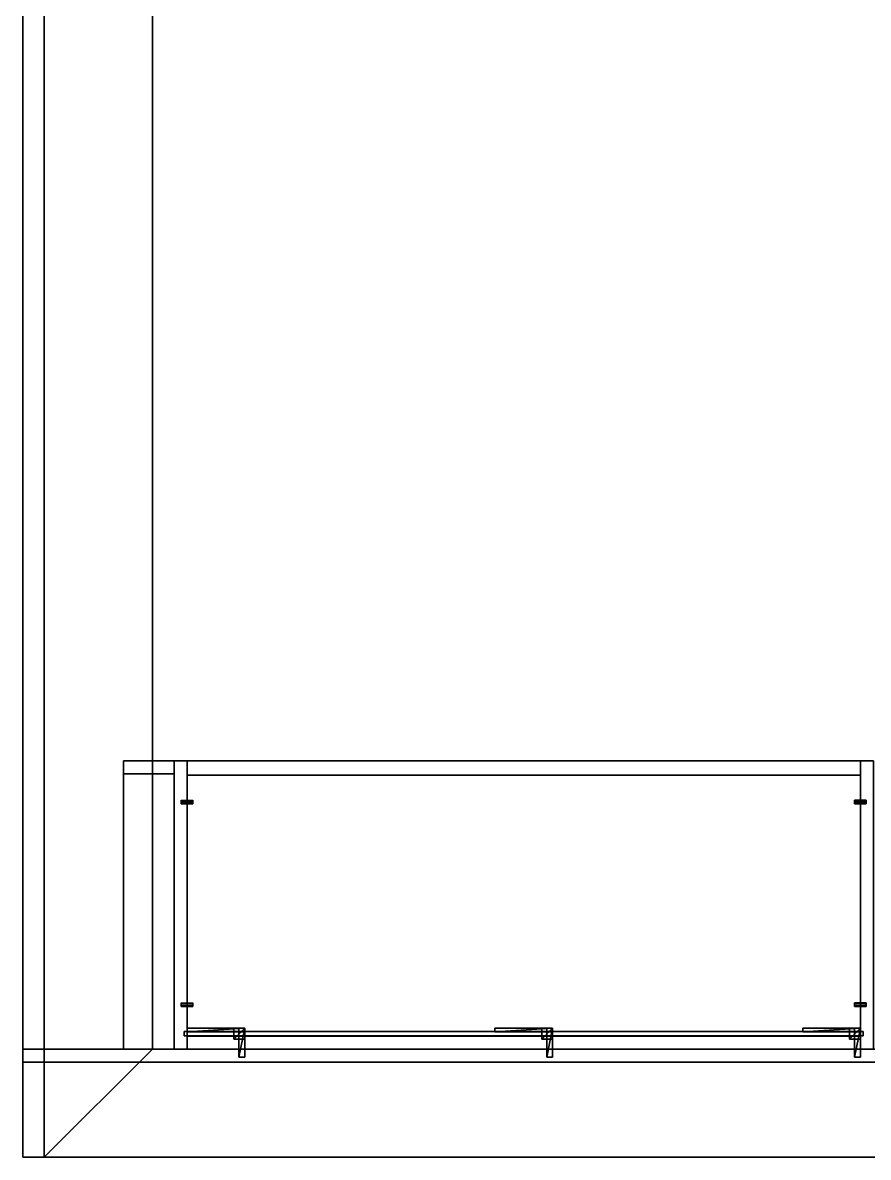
# Model space of a CAD drawing. Extents: x 0 to 4068, y -150 to 4325.
# Drawn here: x 0 to 1173, y -150 to 1424 of the extents above; entities that cross this region are included whole.
import ezdxf

# ---------------------------------------------------------------- set-up
doc = ezdxf.new("R2010")
doc.units = 0
for name, color, linetype in [('LAYER0', 7, 'CONTINUOUS'), ('LAYER10', 253, 'CONTINUOUS'), ('LAYER11', 253, 'CONTINUOUS'), ('LAYER12', 253, 'CONTINUOUS'), ('LAYER13', 253, 'CONTINUOUS'), ('LAYER14', 45, 'CONTINUOUS'), ('LAYER15', 45, 'CONTINUOUS'), ('LAYER16', 45, 'CONTINUOUS'), ('LAYER17', 45, 'CONTINUOUS'), ('LAYER18', 45, 'CONTINUOUS'), ('LAYER19', 2, 'CONTINUOUS'), ('LAYER2', 7, 'CONTINUOUS'), ('LAYER20', 37, 'CONTINUOUS'), ('LAYER21', 253, 'CONTINUOUS'), ('LAYER22', 253, 'CONTINUOUS'), ('LAYER23', 253, 'CONTINUOUS'), ('LAYER24', 253, 'CONTINUOUS'), ('LAYER25', 253, 'CONTINUOUS'), ('LAYER26', 253, 'CONTINUOUS'), ('LAYER27', 2, 'CONTINUOUS'), ('LAYER28', 37, 'CONTINUOUS'), ('LAYER29', 253, 'CONTINUOUS'), ('LAYER30', 253, 'CONTINUOUS'), ('LAYER31', 253, 'CONTINUOUS'), ('LAYER32', 253, 'CONTINUOUS'), ('LAYER33', 253, 'CONTINUOUS'), ('LAYER34', 253, 'CONTINUOUS'), ('LAYER35', 45, 'CONTINUOUS'), ('LAYER36', 254, 'CONTINUOUS'), ('LAYER37', 254, 'CONTINUOUS'), ('LAYER38', 254, 'CONTINUOUS'), ('LAYER39', 254, 'CONTINUOUS'), ('LAYER4', 7, 'CONTINUOUS'), ('LAYER5', 45, 'CONTINUOUS'), ('LAYER6', 2, 'CONTINUOUS'), ('LAYER7', 37, 'CONTINUOUS'), ('LAYER747', 7, 'CONTINUOUS'), ('LAYER8', 253, 'CONTINUOUS'), ('LAYER827', 45, 'CONTINUOUS'), ('LAYER828', 45, 'CONTINUOUS'), ('LAYER9', 253, 'CONTINUOUS')]:
    doc.layers.add(name, color=color, linetype=linetype)

msp = doc.modelspace()

# ---------------------------------------------------------------- linework, layer by layer
at = {"layer": 'LAYER0', "invisible_edges": 1}
for points in [[(4068, 4325, -5), (0, -150, -5), (0, 4325, -5), (4068, 4325, -5)], [(0, -150, -5), (4068, 4325, -5), (4068, -150, -5), (0, -150, -5)], [(0, 4325), (0, -150, -5), (0, -150), (0, 4325)], [(0, -150, -5), (0, 4325), (0, 4325, -5), (0, -150, -5)], [(4068, -150), (0, 4325), (0, -150), (4068, -150)], [(0, 4325), (4068, -150), (4068, 4325), (0, 4325)], [(4068, -150), (0, -150, -5), (4068, -150, -5), (4068, -150)], [(0, -150, -5), (4068, -150), (0, -150), (0, -150, -5)]]:
    msp.add_3dface(points, dxfattribs=at)
at = {"layer": 'LAYER10'}
for points in [[(293, 29, 2343), (293, 14, 2343), (293, 29, 2358), (293, 29, 2343)], [(293, 29, 2358), (293, 14, 2343), (293, 14, 2358), (293, 29, 2358)], [(293, 29, 2358), (293, 14, 2358), (308, 29, 2358), (293, 29, 2358)], [(308, 29, 2358), (293, 14, 2358), (308, 14, 2358), (308, 29, 2358)], [(293, 29, 2358), (308, 29, 2358), (293, 29, 2343), (293, 29, 2358)], [(293, 29, 2343), (308, 29, 2358), (308, 29, 2343), (293, 29, 2343)], [(293, 29, 2343), (308, 29, 2343), (293, 14, 2343), (293, 29, 2343)], [(293, 14, 2343), (308, 29, 2343), (308, 14, 2343), (293, 14, 2343)], [(308, 29, 2358), (308, 14, 2358), (308, 29, 2343), (308, 29, 2358)], [(308, 29, 2343), (308, 14, 2358), (308, 14, 2343), (308, 29, 2343)], [(293, 14, 2343), (308, 14, 2343), (293, 14, 2358), (293, 14, 2343)], [(293, 14, 2358), (308, 14, 2343), (308, 14, 2358), (293, 14, 2358)]]:
    msp.add_3dface(points, dxfattribs=at)
at = {"layer": 'LAYER11'}
for points in [[(293, 29, 2343), (293, 14, 2343), (293, 29, 2358), (293, 29, 2343)], [(293, 29, 2358), (293, 14, 2343), (293, 14, 2358), (293, 29, 2358)], [(293, 29, 2358), (293, 14, 2358), (308, 29, 2358), (293, 29, 2358)], [(308, 29, 2358), (293, 14, 2358), (308, 14, 2358), (308, 29, 2358)], [(293, 29, 2358), (308, 29, 2358), (293, 29, 2343), (293, 29, 2358)], [(293, 29, 2343), (308, 29, 2358), (308, 29, 2343), (293, 29, 2343)], [(293, 29, 2343), (308, 29, 2343), (293, 14, 2343), (293, 29, 2343)], [(293, 14, 2343), (308, 29, 2343), (308, 14, 2343), (293, 14, 2343)], [(308, 29, 2358), (308, 14, 2358), (308, 29, 2343), (308, 29, 2358)], [(308, 29, 2343), (308, 14, 2358), (308, 14, 2343), (308, 29, 2343)], [(293, 14, 2343), (308, 14, 2343), (293, 14, 2358), (293, 14, 2343)], [(293, 14, 2358), (308, 14, 2343), (308, 14, 2358), (293, 14, 2358)]]:
    msp.add_3dface(points, dxfattribs=at)
at = {"layer": 'LAYER12'}
for points in [[(300, 29, 2350), (300, -11, 2350), (300, 29, 2358), (300, 29, 2350)], [(300, 29, 2358), (300, -11, 2350), (300, -11, 2358), (300, 29, 2358)], [(300, 29, 2358), (300, -11, 2358), (308, 29, 2358), (300, 29, 2358)], [(308, 29, 2358), (300, -11, 2358), (308, -11, 2358), (308, 29, 2358)], [(300, 29, 2358), (308, 29, 2358), (300, 29, 2350), (300, 29, 2358)], [(300, 29, 2350), (308, 29, 2358), (308, 29, 2350), (300, 29, 2350)], [(300, 29, 2350), (308, 29, 2350), (300, -11, 2350), (300, 29, 2350)], [(300, -11, 2350), (308, 29, 2350), (308, -11, 2350), (300, -11, 2350)], [(308, 29, 2358), (308, -11, 2358), (308, 29, 2350), (308, 29, 2358)], [(308, 29, 2350), (308, -11, 2358), (308, -11, 2350), (308, 29, 2350)], [(300, -11, 2350), (308, -11, 2350), (300, -11, 2358), (300, -11, 2350)], [(300, -11, 2358), (308, -11, 2350), (308, -11, 2358), (300, -11, 2358)]]:
    msp.add_3dface(points, dxfattribs=at)
at = {"layer": 'LAYER13'}
for points in [[(228, 29, 2342), (228, 24, 2342), (228, 29, 2358), (228, 29, 2342)], [(228, 29, 2358), (228, 24, 2342), (228, 24, 2358), (228, 29, 2358)], [(228, 29, 2358), (228, 24, 2358), (308, 29, 2358), (228, 29, 2358)], [(308, 29, 2358), (228, 24, 2358), (308, 24, 2358), (308, 29, 2358)], [(228, 29, 2358), (308, 29, 2358), (228, 29, 2342), (228, 29, 2358)], [(228, 29, 2342), (308, 29, 2358), (308, 29, 2342), (228, 29, 2342)], [(228, 29, 2342), (308, 29, 2342), (228, 24, 2342), (228, 29, 2342)], [(228, 24, 2342), (308, 29, 2342), (308, 24, 2342), (228, 24, 2342)], [(228, 24, 2342), (308, 24, 2342), (228, 24, 2358), (228, 24, 2342)], [(228, 24, 2358), (308, 24, 2342), (308, 24, 2358), (228, 24, 2358)], [(308, 29, 2358), (308, 24, 2358), (308, 29, 2342), (308, 29, 2358)], [(308, 29, 2342), (308, 24, 2358), (308, 24, 2342), (308, 29, 2342)]]:
    msp.add_3dface(points, dxfattribs=at)
at = {"layer": 'LAYER14', "invisible_edges": 1}
for points in [[(1162, 0, 2399), (228, 400, 2399), (228, 0, 2399), (1162, 0, 2399)], [(228, 400, 2399), (1162, 0, 2399), (1162, 400, 2399), (228, 400, 2399)], [(1162, 400, 2381), (228, 400, 2399), (1162, 400, 2399), (1162, 400, 2381)], [(228, 400, 2399), (1162, 400, 2381), (228, 400, 2381), (228, 400, 2399)], [(228, 0, 2381), (228, 400, 2399), (228, 400, 2381), (228, 0, 2381)], [(228, 400, 2399), (228, 0, 2381), (228, 0, 2399), (228, 400, 2399)], [(1162, 400, 2381), (228, 0, 2381), (228, 400, 2381), (1162, 400, 2381)], [(228, 0, 2381), (1162, 400, 2381), (1162, 0, 2381), (228, 0, 2381)], [(1162, 0, 2399), (1162, 400, 2381), (1162, 400, 2399), (1162, 0, 2399)], [(1162, 400, 2381), (1162, 0, 2399), (1162, 0, 2381), (1162, 400, 2381)], [(228, 0, 2381), (1162, 0, 2399), (228, 0, 2399), (228, 0, 2381)], [(1162, 0, 2399), (228, 0, 2381), (1162, 0, 2381), (1162, 0, 2399)]]:
    msp.add_3dface(points, dxfattribs=at)
at = {"layer": 'LAYER15', "invisible_edges": 1}
for points in [[(228, 0, 1901), (1162, 400, 1901), (1162, 0, 1901), (228, 0, 1901)], [(1162, 400, 1901), (228, 0, 1901), (228, 400, 1901), (1162, 400, 1901)], [(228, 400, 1919), (1162, 400, 1901), (228, 400, 1901), (228, 400, 1919)], [(1162, 400, 1901), (228, 400, 1919), (1162, 400, 1919), (1162, 400, 1901)], [(228, 0, 1901), (228, 400, 1919), (228, 400, 1901), (228, 0, 1901)], [(228, 400, 1919), (228, 0, 1901), (228, 0, 1919), (228, 400, 1919)], [(228, 400, 1919), (1162, 0, 1919), (1162, 400, 1919), (228, 400, 1919)], [(1162, 0, 1919), (228, 400, 1919), (228, 0, 1919), (1162, 0, 1919)], [(1162, 0, 1919), (1162, 400, 1901), (1162, 400, 1919), (1162, 0, 1919)], [(1162, 400, 1901), (1162, 0, 1919), (1162, 0, 1901), (1162, 400, 1901)], [(1162, 0, 1919), (228, 0, 1901), (1162, 0, 1901), (1162, 0, 1919)], [(228, 0, 1901), (1162, 0, 1919), (228, 0, 1919), (228, 0, 1901)]]:
    msp.add_3dface(points, dxfattribs=at)
at = {"layer": 'LAYER16', "invisible_edges": 1}
for points in [[(224, 24.3, 1915), (224, 18.3, 2385), (224, 24.3, 2385), (224, 24.3, 1915)], [(224, 18.3, 2385), (224, 24.3, 1915), (224, 18.3, 1915), (224, 18.3, 2385)], [(1166, 24.3, 2385), (224, 18.3, 2385), (1166, 18.3, 2385), (1166, 24.3, 2385)], [(224, 18.3, 2385), (1166, 24.3, 2385), (224, 24.3, 2385), (224, 18.3, 2385)], [(224, 24.3, 1915), (1166, 18.3, 1915), (224, 18.3, 1915), (224, 24.3, 1915)], [(1166, 18.3, 1915), (224, 24.3, 1915), (1166, 24.3, 1915), (1166, 18.3, 1915)], [(1166, 24.3, 2385), (224, 24.3, 1915), (224, 24.3, 2385), (1166, 24.3, 2385)], [(224, 24.3, 1915), (1166, 24.3, 2385), (1166, 24.3, 1915), (224, 24.3, 1915)], [(1166, 18.3, 1915), (224, 18.3, 2385), (224, 18.3, 1915), (1166, 18.3, 1915)], [(224, 18.3, 2385), (1166, 18.3, 1915), (1166, 18.3, 2385), (224, 18.3, 2385)], [(1166, 18.3, 1915), (1166, 24.3, 2385), (1166, 18.3, 2385), (1166, 18.3, 1915)], [(1166, 24.3, 2385), (1166, 18.3, 1915), (1166, 24.3, 1915), (1166, 24.3, 2385)]]:
    msp.add_3dface(points, dxfattribs=at)
at = {"layer": 'LAYER17', "invisible_edges": 1}
for points in [[(1162, 0, 2400), (1162, 400, 1900), (1162, 0, 1900), (1162, 0, 2400)], [(1162, 400, 1900), (1162, 0, 2400), (1162, 400, 2400), (1162, 400, 1900)], [(1180, 0, 1900), (1162, 400, 1900), (1180, 400, 1900), (1180, 0, 1900)], [(1162, 400, 1900), (1180, 0, 1900), (1162, 0, 1900), (1162, 400, 1900)], [(1180, 400, 2400), (1162, 400, 1900), (1162, 400, 2400), (1180, 400, 2400)], [(1162, 400, 1900), (1180, 400, 2400), (1180, 400, 1900), (1162, 400, 1900)], [(1162, 0, 2400), (1180, 400, 2400), (1162, 400, 2400), (1162, 0, 2400)], [(1180, 400, 2400), (1162, 0, 2400), (1180, 0, 2400), (1180, 400, 2400)], [(1180, 0, 1900), (1162, 0, 2400), (1162, 0, 1900), (1180, 0, 1900)], [(1162, 0, 2400), (1180, 0, 1900), (1180, 0, 2400), (1162, 0, 2400)]]:
    msp.add_3dface(points, dxfattribs=at)
at = {"layer": 'LAYER18', "invisible_edges": 1}
for points in [[(228, 0, 1900), (210, 400, 1900), (228, 400, 1900), (228, 0, 1900)], [(210, 400, 1900), (228, 0, 1900), (210, 0, 1900), (210, 400, 1900)], [(210, 400, 1900), (228, 400, 2400), (228, 400, 1900), (210, 400, 1900)], [(228, 400, 2400), (210, 400, 1900), (210, 400, 2400), (228, 400, 2400)], [(210, 0, 2400), (228, 400, 2400), (210, 400, 2400), (210, 0, 2400)], [(228, 400, 2400), (210, 0, 2400), (228, 0, 2400), (228, 400, 2400)], [(210, 400, 1900), (210, 0, 2400), (210, 400, 2400), (210, 400, 1900)], [(210, 0, 2400), (210, 400, 1900), (210, 0, 1900), (210, 0, 2400)], [(228, 0, 1900), (228, 400, 2400), (228, 0, 2400), (228, 0, 1900)], [(228, 400, 2400), (228, 0, 1900), (228, 400, 1900), (228, 400, 2400)], [(210, 0, 2400), (228, 0, 1900), (228, 0, 2400), (210, 0, 2400)], [(228, 0, 1900), (210, 0, 2400), (210, 0, 1900), (228, 0, 1900)]]:
    msp.add_3dface(points, dxfattribs=at)
at = {"layer": 'LAYER19'}
for points in [[(1082, 29, 2335), (1082, 24, 2335), (1082, 29, 2358), (1082, 29, 2335)], [(1082, 29, 2358), (1082, 24, 2335), (1082, 24, 2358), (1082, 29, 2358)], [(1082, 29, 2358), (1082, 24, 2358), (1162, 29, 2358), (1082, 29, 2358)], [(1162, 29, 2358), (1082, 24, 2358), (1162, 24, 2358), (1162, 29, 2358)], [(1082, 29, 2358), (1162, 29, 2358), (1082, 29, 2335), (1082, 29, 2358)], [(1082, 29, 2335), (1162, 29, 2358), (1162, 29, 2335), (1082, 29, 2335)], [(1082, 29, 2335), (1162, 29, 2335), (1082, 24, 2335), (1082, 29, 2335)], [(1082, 24, 2335), (1162, 29, 2335), (1162, 24, 2335), (1082, 24, 2335)], [(1082, 24, 2335), (1162, 24, 2335), (1082, 24, 2358), (1082, 24, 2335)], [(1082, 24, 2358), (1162, 24, 2335), (1162, 24, 2358), (1082, 24, 2358)], [(1162, 29, 2358), (1162, 24, 2358), (1162, 29, 2335), (1162, 29, 2358)], [(1162, 29, 2335), (1162, 24, 2358), (1162, 24, 2335), (1162, 29, 2335)]]:
    msp.add_3dface(points, dxfattribs=at)
at = {"layer": 'LAYER2'}
for points, invisible_edges in [([(180, 2504), (30, -150), (30, 2354), (180, 2504)], 1), ([(30, -150), (180, 2504), (180, 0), (30, -150)], 1), ([(180, 0, 2410), (180, 1772.5, 1196.5), (180, 2504, 2410), (180, 0, 2410)], 3), ([(180, 0, 2410), (180, 2504), (180, 1772.5, 1116.5), (180, 0, 2410)], 7), ([(180, 2504), (180, 0, 2410), (180, 0), (180, 2504)], 1), ([(30, 2354, 2410), (30, -150), (30, -150, 2410), (30, 2354, 2410)], 1), ([(30, -150), (30, 2354, 2410), (30, 2354), (30, -150)], 1), ([(180, 1772.5, 1196.5), (180, 0, 2410), (180, 1772.5, 1116.5), (180, 1772.5, 1196.5)], 3), ([(180, 0), (30, -150, 2410), (30, -150), (180, 0)], 1), ([(30, -150, 2410), (180, 0), (180, 0, 2410), (30, -150, 2410)], 1)]:
    msp.add_3dface(points, dxfattribs=dict(at, invisible_edges=invisible_edges))
at = {"layer": 'LAYER20', "invisible_edges": 1}
for points in [[(1162, 29, 2335), (1082, 29, 2358), (1162, 29, 2358), (1162, 29, 2335)], [(1082, 29, 2358), (1162, 29, 2335), (1082, 29, 2335), (1082, 29, 2358)], [(1162, 24, 2358), (1082, 29, 2358), (1082, 24, 2358), (1162, 24, 2358)], [(1082, 29, 2358), (1162, 24, 2358), (1162, 29, 2358), (1082, 29, 2358)], [(1082, 24, 2335), (1082, 29, 2358), (1082, 29, 2335), (1082, 24, 2335)], [(1082, 29, 2358), (1082, 24, 2335), (1082, 24, 2358), (1082, 29, 2358)], [(1162, 29, 2335), (1082, 24, 2335), (1082, 29, 2335), (1162, 29, 2335)], [(1082, 24, 2335), (1162, 29, 2335), (1162, 24, 2335), (1082, 24, 2335)], [(1082, 24, 2335), (1162, 24, 2358), (1082, 24, 2358), (1082, 24, 2335)], [(1162, 24, 2358), (1082, 24, 2335), (1162, 24, 2335), (1162, 24, 2358)], [(1162, 24, 2358), (1162, 29, 2335), (1162, 29, 2358), (1162, 24, 2358)], [(1162, 29, 2335), (1162, 24, 2358), (1162, 24, 2335), (1162, 29, 2335)]]:
    msp.add_3dface(points, dxfattribs=at)
at = {"layer": 'LAYER21'}
for points in [[(1147, 29, 2343), (1147, 14, 2343), (1147, 29, 2358), (1147, 29, 2343)], [(1147, 29, 2358), (1147, 14, 2343), (1147, 14, 2358), (1147, 29, 2358)], [(1147, 29, 2358), (1147, 14, 2358), (1162, 29, 2358), (1147, 29, 2358)], [(1162, 29, 2358), (1147, 14, 2358), (1162, 14, 2358), (1162, 29, 2358)], [(1147, 29, 2358), (1162, 29, 2358), (1147, 29, 2343), (1147, 29, 2358)], [(1147, 29, 2343), (1162, 29, 2358), (1162, 29, 2343), (1147, 29, 2343)], [(1147, 29, 2343), (1162, 29, 2343), (1147, 14, 2343), (1147, 29, 2343)], [(1147, 14, 2343), (1162, 29, 2343), (1162, 14, 2343), (1147, 14, 2343)], [(1162, 29, 2358), (1162, 14, 2358), (1162, 29, 2343), (1162, 29, 2358)], [(1162, 29, 2343), (1162, 14, 2358), (1162, 14, 2343), (1162, 29, 2343)], [(1147, 14, 2343), (1162, 14, 2343), (1147, 14, 2358), (1147, 14, 2343)], [(1147, 14, 2358), (1162, 14, 2343), (1162, 14, 2358), (1147, 14, 2358)]]:
    msp.add_3dface(points, dxfattribs=at)
at = {"layer": 'LAYER22'}
for points in [[(1147, 29, 2343), (1147, 14, 2343), (1147, 29, 2358), (1147, 29, 2343)], [(1147, 29, 2358), (1147, 14, 2343), (1147, 14, 2358), (1147, 29, 2358)], [(1147, 29, 2358), (1147, 14, 2358), (1162, 29, 2358), (1147, 29, 2358)], [(1162, 29, 2358), (1147, 14, 2358), (1162, 14, 2358), (1162, 29, 2358)], [(1147, 29, 2358), (1162, 29, 2358), (1147, 29, 2343), (1147, 29, 2358)], [(1147, 29, 2343), (1162, 29, 2358), (1162, 29, 2343), (1147, 29, 2343)], [(1147, 29, 2343), (1162, 29, 2343), (1147, 14, 2343), (1147, 29, 2343)], [(1147, 14, 2343), (1162, 29, 2343), (1162, 14, 2343), (1147, 14, 2343)], [(1162, 29, 2358), (1162, 14, 2358), (1162, 29, 2343), (1162, 29, 2358)], [(1162, 29, 2343), (1162, 14, 2358), (1162, 14, 2343), (1162, 29, 2343)], [(1147, 14, 2343), (1162, 14, 2343), (1147, 14, 2358), (1147, 14, 2343)], [(1147, 14, 2358), (1162, 14, 2343), (1162, 14, 2358), (1147, 14, 2358)]]:
    msp.add_3dface(points, dxfattribs=at)
at = {"layer": 'LAYER23'}
for points in [[(1147, 29, 2343), (1147, 14, 2343), (1147, 29, 2358), (1147, 29, 2343)], [(1147, 29, 2358), (1147, 14, 2343), (1147, 14, 2358), (1147, 29, 2358)], [(1147, 29, 2358), (1147, 14, 2358), (1162, 29, 2358), (1147, 29, 2358)], [(1162, 29, 2358), (1147, 14, 2358), (1162, 14, 2358), (1162, 29, 2358)], [(1147, 29, 2358), (1162, 29, 2358), (1147, 29, 2343), (1147, 29, 2358)], [(1147, 29, 2343), (1162, 29, 2358), (1162, 29, 2343), (1147, 29, 2343)], [(1147, 29, 2343), (1162, 29, 2343), (1147, 14, 2343), (1147, 29, 2343)], [(1147, 14, 2343), (1162, 29, 2343), (1162, 14, 2343), (1147, 14, 2343)], [(1162, 29, 2358), (1162, 14, 2358), (1162, 29, 2343), (1162, 29, 2358)], [(1162, 29, 2343), (1162, 14, 2358), (1162, 14, 2343), (1162, 29, 2343)], [(1147, 14, 2343), (1162, 14, 2343), (1147, 14, 2358), (1147, 14, 2343)], [(1147, 14, 2358), (1162, 14, 2343), (1162, 14, 2358), (1147, 14, 2358)]]:
    msp.add_3dface(points, dxfattribs=at)
at = {"layer": 'LAYER24'}
for points in [[(1147, 29, 2343), (1147, 14, 2343), (1147, 29, 2358), (1147, 29, 2343)], [(1147, 29, 2358), (1147, 14, 2343), (1147, 14, 2358), (1147, 29, 2358)], [(1147, 29, 2358), (1147, 14, 2358), (1162, 29, 2358), (1147, 29, 2358)], [(1162, 29, 2358), (1147, 14, 2358), (1162, 14, 2358), (1162, 29, 2358)], [(1147, 29, 2358), (1162, 29, 2358), (1147, 29, 2343), (1147, 29, 2358)], [(1147, 29, 2343), (1162, 29, 2358), (1162, 29, 2343), (1147, 29, 2343)], [(1147, 29, 2343), (1162, 29, 2343), (1147, 14, 2343), (1147, 29, 2343)], [(1147, 14, 2343), (1162, 29, 2343), (1162, 14, 2343), (1147, 14, 2343)], [(1162, 29, 2358), (1162, 14, 2358), (1162, 29, 2343), (1162, 29, 2358)], [(1162, 29, 2343), (1162, 14, 2358), (1162, 14, 2343), (1162, 29, 2343)], [(1147, 14, 2343), (1162, 14, 2343), (1147, 14, 2358), (1147, 14, 2343)], [(1147, 14, 2358), (1162, 14, 2343), (1162, 14, 2358), (1147, 14, 2358)]]:
    msp.add_3dface(points, dxfattribs=at)
at = {"layer": 'LAYER25'}
for points in [[(1154, 29, 2350), (1154, -11, 2350), (1154, 29, 2358), (1154, 29, 2350)], [(1154, 29, 2358), (1154, -11, 2350), (1154, -11, 2358), (1154, 29, 2358)], [(1154, 29, 2358), (1154, -11, 2358), (1162, 29, 2358), (1154, 29, 2358)], [(1162, 29, 2358), (1154, -11, 2358), (1162, -11, 2358), (1162, 29, 2358)], [(1154, 29, 2358), (1162, 29, 2358), (1154, 29, 2350), (1154, 29, 2358)], [(1154, 29, 2350), (1162, 29, 2358), (1162, 29, 2350), (1154, 29, 2350)], [(1154, 29, 2350), (1162, 29, 2350), (1154, -11, 2350), (1154, 29, 2350)], [(1154, -11, 2350), (1162, 29, 2350), (1162, -11, 2350), (1154, -11, 2350)], [(1162, 29, 2358), (1162, -11, 2358), (1162, 29, 2350), (1162, 29, 2358)], [(1162, 29, 2350), (1162, -11, 2358), (1162, -11, 2350), (1162, 29, 2350)], [(1154, -11, 2350), (1162, -11, 2350), (1154, -11, 2358), (1154, -11, 2350)], [(1154, -11, 2358), (1162, -11, 2350), (1162, -11, 2358), (1154, -11, 2358)]]:
    msp.add_3dface(points, dxfattribs=at)
at = {"layer": 'LAYER26'}
for points in [[(1082, 29, 2342), (1082, 24, 2342), (1082, 29, 2358), (1082, 29, 2342)], [(1082, 29, 2358), (1082, 24, 2342), (1082, 24, 2358), (1082, 29, 2358)], [(1082, 29, 2358), (1082, 24, 2358), (1162, 29, 2358), (1082, 29, 2358)], [(1162, 29, 2358), (1082, 24, 2358), (1162, 24, 2358), (1162, 29, 2358)], [(1082, 29, 2358), (1162, 29, 2358), (1082, 29, 2342), (1082, 29, 2358)], [(1082, 29, 2342), (1162, 29, 2358), (1162, 29, 2342), (1082, 29, 2342)], [(1082, 29, 2342), (1162, 29, 2342), (1082, 24, 2342), (1082, 29, 2342)], [(1082, 24, 2342), (1162, 29, 2342), (1162, 24, 2342), (1082, 24, 2342)], [(1082, 24, 2342), (1162, 24, 2342), (1082, 24, 2358), (1082, 24, 2342)], [(1082, 24, 2358), (1162, 24, 2342), (1162, 24, 2358), (1082, 24, 2358)], [(1162, 29, 2358), (1162, 24, 2358), (1162, 29, 2342), (1162, 29, 2358)], [(1162, 29, 2342), (1162, 24, 2358), (1162, 24, 2342), (1162, 29, 2342)]]:
    msp.add_3dface(points, dxfattribs=at)
at = {"layer": 'LAYER27'}
for points in [[(655, 29, 2335), (655, 24, 2335), (655, 29, 2358), (655, 29, 2335)], [(655, 29, 2358), (655, 24, 2335), (655, 24, 2358), (655, 29, 2358)], [(655, 29, 2358), (655, 24, 2358), (735, 29, 2358), (655, 29, 2358)], [(735, 29, 2358), (655, 24, 2358), (735, 24, 2358), (735, 29, 2358)], [(655, 29, 2358), (735, 29, 2358), (655, 29, 2335), (655, 29, 2358)], [(655, 29, 2335), (735, 29, 2358), (735, 29, 2335), (655, 29, 2335)], [(655, 29, 2335), (735, 29, 2335), (655, 24, 2335), (655, 29, 2335)], [(655, 24, 2335), (735, 29, 2335), (735, 24, 2335), (655, 24, 2335)], [(655, 24, 2335), (735, 24, 2335), (655, 24, 2358), (655, 24, 2335)], [(655, 24, 2358), (735, 24, 2335), (735, 24, 2358), (655, 24, 2358)], [(735, 29, 2358), (735, 24, 2358), (735, 29, 2335), (735, 29, 2358)], [(735, 29, 2335), (735, 24, 2358), (735, 24, 2335), (735, 29, 2335)]]:
    msp.add_3dface(points, dxfattribs=at)
at = {"layer": 'LAYER28', "invisible_edges": 1}
for points in [[(735, 29, 2335), (655, 29, 2358), (735, 29, 2358), (735, 29, 2335)], [(655, 29, 2358), (735, 29, 2335), (655, 29, 2335), (655, 29, 2358)], [(735, 24, 2358), (655, 29, 2358), (655, 24, 2358), (735, 24, 2358)], [(655, 29, 2358), (735, 24, 2358), (735, 29, 2358), (655, 29, 2358)], [(655, 24, 2335), (655, 29, 2358), (655, 29, 2335), (655, 24, 2335)], [(655, 29, 2358), (655, 24, 2335), (655, 24, 2358), (655, 29, 2358)], [(735, 29, 2335), (655, 24, 2335), (655, 29, 2335), (735, 29, 2335)], [(655, 24, 2335), (735, 29, 2335), (735, 24, 2335), (655, 24, 2335)], [(655, 24, 2335), (735, 24, 2358), (655, 24, 2358), (655, 24, 2335)], [(735, 24, 2358), (655, 24, 2335), (735, 24, 2335), (735, 24, 2358)], [(735, 24, 2358), (735, 29, 2335), (735, 29, 2358), (735, 24, 2358)], [(735, 29, 2335), (735, 24, 2358), (735, 24, 2335), (735, 29, 2335)]]:
    msp.add_3dface(points, dxfattribs=at)
at = {"layer": 'LAYER29'}
for points in [[(720, 29, 2343), (720, 14, 2343), (720, 29, 2358), (720, 29, 2343)], [(720, 29, 2358), (720, 14, 2343), (720, 14, 2358), (720, 29, 2358)], [(720, 29, 2358), (720, 14, 2358), (735, 29, 2358), (720, 29, 2358)], [(735, 29, 2358), (720, 14, 2358), (735, 14, 2358), (735, 29, 2358)], [(720, 29, 2358), (735, 29, 2358), (720, 29, 2343), (720, 29, 2358)], [(720, 29, 2343), (735, 29, 2358), (735, 29, 2343), (720, 29, 2343)], [(720, 29, 2343), (735, 29, 2343), (720, 14, 2343), (720, 29, 2343)], [(720, 14, 2343), (735, 29, 2343), (735, 14, 2343), (720, 14, 2343)], [(735, 29, 2358), (735, 14, 2358), (735, 29, 2343), (735, 29, 2358)], [(735, 29, 2343), (735, 14, 2358), (735, 14, 2343), (735, 29, 2343)], [(720, 14, 2343), (735, 14, 2343), (720, 14, 2358), (720, 14, 2343)], [(720, 14, 2358), (735, 14, 2343), (735, 14, 2358), (720, 14, 2358)]]:
    msp.add_3dface(points, dxfattribs=at)
at = {"layer": 'LAYER30'}
for points in [[(720, 29, 2343), (720, 14, 2343), (720, 29, 2358), (720, 29, 2343)], [(720, 29, 2358), (720, 14, 2343), (720, 14, 2358), (720, 29, 2358)], [(720, 29, 2358), (720, 14, 2358), (735, 29, 2358), (720, 29, 2358)], [(735, 29, 2358), (720, 14, 2358), (735, 14, 2358), (735, 29, 2358)], [(720, 29, 2358), (735, 29, 2358), (720, 29, 2343), (720, 29, 2358)], [(720, 29, 2343), (735, 29, 2358), (735, 29, 2343), (720, 29, 2343)], [(720, 29, 2343), (735, 29, 2343), (720, 14, 2343), (720, 29, 2343)], [(720, 14, 2343), (735, 29, 2343), (735, 14, 2343), (720, 14, 2343)], [(735, 29, 2358), (735, 14, 2358), (735, 29, 2343), (735, 29, 2358)], [(735, 29, 2343), (735, 14, 2358), (735, 14, 2343), (735, 29, 2343)], [(720, 14, 2343), (735, 14, 2343), (720, 14, 2358), (720, 14, 2343)], [(720, 14, 2358), (735, 14, 2343), (735, 14, 2358), (720, 14, 2358)]]:
    msp.add_3dface(points, dxfattribs=at)
at = {"layer": 'LAYER31'}
for points in [[(720, 29, 2343), (720, 14, 2343), (720, 29, 2358), (720, 29, 2343)], [(720, 29, 2358), (720, 14, 2343), (720, 14, 2358), (720, 29, 2358)], [(720, 29, 2358), (720, 14, 2358), (735, 29, 2358), (720, 29, 2358)], [(735, 29, 2358), (720, 14, 2358), (735, 14, 2358), (735, 29, 2358)], [(720, 29, 2358), (735, 29, 2358), (720, 29, 2343), (720, 29, 2358)], [(720, 29, 2343), (735, 29, 2358), (735, 29, 2343), (720, 29, 2343)], [(720, 29, 2343), (735, 29, 2343), (720, 14, 2343), (720, 29, 2343)], [(720, 14, 2343), (735, 29, 2343), (735, 14, 2343), (720, 14, 2343)], [(735, 29, 2358), (735, 14, 2358), (735, 29, 2343), (735, 29, 2358)], [(735, 29, 2343), (735, 14, 2358), (735, 14, 2343), (735, 29, 2343)], [(720, 14, 2343), (735, 14, 2343), (720, 14, 2358), (720, 14, 2343)], [(720, 14, 2358), (735, 14, 2343), (735, 14, 2358), (720, 14, 2358)]]:
    msp.add_3dface(points, dxfattribs=at)
at = {"layer": 'LAYER32'}
for points in [[(720, 29, 2343), (720, 14, 2343), (720, 29, 2358), (720, 29, 2343)], [(720, 29, 2358), (720, 14, 2343), (720, 14, 2358), (720, 29, 2358)], [(720, 29, 2358), (720, 14, 2358), (735, 29, 2358), (720, 29, 2358)], [(735, 29, 2358), (720, 14, 2358), (735, 14, 2358), (735, 29, 2358)], [(720, 29, 2358), (735, 29, 2358), (720, 29, 2343), (720, 29, 2358)], [(720, 29, 2343), (735, 29, 2358), (735, 29, 2343), (720, 29, 2343)], [(720, 29, 2343), (735, 29, 2343), (720, 14, 2343), (720, 29, 2343)], [(720, 14, 2343), (735, 29, 2343), (735, 14, 2343), (720, 14, 2343)], [(735, 29, 2358), (735, 14, 2358), (735, 29, 2343), (735, 29, 2358)], [(735, 29, 2343), (735, 14, 2358), (735, 14, 2343), (735, 29, 2343)], [(720, 14, 2343), (735, 14, 2343), (720, 14, 2358), (720, 14, 2343)], [(720, 14, 2358), (735, 14, 2343), (735, 14, 2358), (720, 14, 2358)]]:
    msp.add_3dface(points, dxfattribs=at)
at = {"layer": 'LAYER33'}
for points in [[(727, 29, 2350), (727, -11, 2350), (727, 29, 2358), (727, 29, 2350)], [(727, 29, 2358), (727, -11, 2350), (727, -11, 2358), (727, 29, 2358)], [(727, 29, 2358), (727, -11, 2358), (735, 29, 2358), (727, 29, 2358)], [(735, 29, 2358), (727, -11, 2358), (735, -11, 2358), (735, 29, 2358)], [(727, 29, 2358), (735, 29, 2358), (727, 29, 2350), (727, 29, 2358)], [(727, 29, 2350), (735, 29, 2358), (735, 29, 2350), (727, 29, 2350)], [(727, 29, 2350), (735, 29, 2350), (727, -11, 2350), (727, 29, 2350)], [(727, -11, 2350), (735, 29, 2350), (735, -11, 2350), (727, -11, 2350)], [(735, 29, 2358), (735, -11, 2358), (735, 29, 2350), (735, 29, 2358)], [(735, 29, 2350), (735, -11, 2358), (735, -11, 2350), (735, 29, 2350)], [(727, -11, 2350), (735, -11, 2350), (727, -11, 2358), (727, -11, 2350)], [(727, -11, 2358), (735, -11, 2350), (735, -11, 2358), (727, -11, 2358)]]:
    msp.add_3dface(points, dxfattribs=at)
at = {"layer": 'LAYER34'}
for points in [[(655, 29, 2342), (655, 24, 2342), (655, 29, 2358), (655, 29, 2342)], [(655, 29, 2358), (655, 24, 2342), (655, 24, 2358), (655, 29, 2358)], [(655, 29, 2358), (655, 24, 2358), (735, 29, 2358), (655, 29, 2358)], [(735, 29, 2358), (655, 24, 2358), (735, 24, 2358), (735, 29, 2358)], [(655, 29, 2358), (735, 29, 2358), (655, 29, 2342), (655, 29, 2358)], [(655, 29, 2342), (735, 29, 2358), (735, 29, 2342), (655, 29, 2342)], [(655, 29, 2342), (735, 29, 2342), (655, 24, 2342), (655, 29, 2342)], [(655, 24, 2342), (735, 29, 2342), (735, 24, 2342), (655, 24, 2342)], [(655, 24, 2342), (735, 24, 2342), (655, 24, 2358), (655, 24, 2342)], [(655, 24, 2358), (735, 24, 2342), (735, 24, 2358), (655, 24, 2358)], [(735, 29, 2358), (735, 24, 2358), (735, 29, 2342), (735, 29, 2358)], [(735, 29, 2342), (735, 24, 2358), (735, 24, 2342), (735, 29, 2342)]]:
    msp.add_3dface(points, dxfattribs=at)
at = {"layer": 'LAYER35', "invisible_edges": 1}
for points in [[(228, 24.6, 2141), (1162, 380, 2141), (1162, 24.6, 2141), (228, 24.6, 2141)], [(1162, 380, 2141), (228, 24.6, 2141), (228, 380, 2141), (1162, 380, 2141)], [(228, 380, 2159), (1162, 380, 2141), (228, 380, 2141), (228, 380, 2159)], [(1162, 380, 2141), (228, 380, 2159), (1162, 380, 2159), (1162, 380, 2141)], [(228, 24.6, 2141), (228, 380, 2159), (228, 380, 2141), (228, 24.6, 2141)], [(228, 380, 2159), (228, 24.6, 2141), (228, 24.6, 2159), (228, 380, 2159)], [(228, 380, 2159), (1162, 24.6, 2159), (1162, 380, 2159), (228, 380, 2159)], [(1162, 24.6, 2159), (228, 380, 2159), (228, 24.6, 2159), (1162, 24.6, 2159)], [(1162, 24.6, 2159), (1162, 380, 2141), (1162, 380, 2159), (1162, 24.6, 2159)], [(1162, 380, 2141), (1162, 24.6, 2159), (1162, 24.6, 2141), (1162, 380, 2141)], [(1162, 24.6, 2159), (228, 24.6, 2141), (1162, 24.6, 2141), (1162, 24.6, 2159)], [(228, 24.6, 2141), (1162, 24.6, 2159), (228, 24.6, 2159), (228, 24.6, 2141)]]:
    msp.add_3dface(points, dxfattribs=at)
at = {"layer": 'LAYER36'}
for points in [[(1154, 345.5, 2138.5), (1154, 340.5, 2138.5), (1154, 341.75, 2140.665), (1154, 344.25, 2140.665)], [(1154, 345.5, 2138.5), (1154, 344.25, 2136.335), (1154, 341.75, 2136.335), (1154, 340.5, 2138.5)], [(1161.95, 340, 2138.5), (1161.95, 346, 2138.5), (1161.95, 344.5, 2141.098), (1161.95, 341.5, 2141.098)], [(1161.95, 340, 2138.5), (1161.95, 346, 2138.5), (1161.95, 344.5, 2135.902), (1161.95, 341.5, 2135.902)], [(1162.05, 340, 2138.5), (1162.05, 346, 2138.5), (1162.05, 344.5, 2141.098), (1162.05, 341.5, 2141.098)], [(1162.05, 340, 2138.5), (1162.05, 346, 2138.5), (1162.05, 344.5, 2135.902), (1162.05, 341.5, 2135.902)], [(1170, 345.5, 2138.5), (1170, 340.5, 2138.5), (1170, 341.75, 2140.665), (1170, 344.25, 2140.665)], [(1170, 345.5, 2138.5), (1170, 344.25, 2136.335), (1170, 341.75, 2136.335), (1170, 340.5, 2138.5)]]:
    msp.add_3dface(points, dxfattribs=at)
at = {"layer": 'LAYER37'}
for points in [[(1154, 64.1, 2138.5), (1154, 59.1, 2138.5), (1154, 60.35, 2140.665), (1154, 62.85, 2140.665)], [(1154, 64.1, 2138.5), (1154, 62.85, 2136.335), (1154, 60.35, 2136.335), (1154, 59.1, 2138.5)], [(1161.95, 58.6, 2138.5), (1161.95, 64.6, 2138.5), (1161.95, 63.1, 2141.098), (1161.95, 60.1, 2141.098)], [(1161.95, 58.6, 2138.5), (1161.95, 64.6, 2138.5), (1161.95, 63.1, 2135.902), (1161.95, 60.1, 2135.902)], [(1162.05, 58.6, 2138.5), (1162.05, 64.6, 2138.5), (1162.05, 63.1, 2141.098), (1162.05, 60.1, 2141.098)], [(1162.05, 58.6, 2138.5), (1162.05, 64.6, 2138.5), (1162.05, 63.1, 2135.902), (1162.05, 60.1, 2135.902)], [(1170, 64.1, 2138.5), (1170, 59.1, 2138.5), (1170, 60.35, 2140.665), (1170, 62.85, 2140.665)], [(1170, 64.1, 2138.5), (1170, 62.85, 2136.335), (1170, 60.35, 2136.335), (1170, 59.1, 2138.5)]]:
    msp.add_3dface(points, dxfattribs=at)
at = {"layer": 'LAYER38'}
for points in [[(220, 345.5, 2138.5), (220, 340.5, 2138.5), (220, 341.75, 2140.665), (220, 344.25, 2140.665)], [(220, 345.5, 2138.5), (220, 344.25, 2136.335), (220, 341.75, 2136.335), (220, 340.5, 2138.5)], [(227.95, 340, 2138.5), (227.95, 346, 2138.5), (227.95, 344.5, 2141.098), (227.95, 341.5, 2141.098)], [(227.95, 340, 2138.5), (227.95, 346, 2138.5), (227.95, 344.5, 2135.902), (227.95, 341.5, 2135.902)], [(228.05, 340, 2138.5), (228.05, 346, 2138.5), (228.05, 344.5, 2141.098), (228.05, 341.5, 2141.098)], [(228.05, 340, 2138.5), (228.05, 346, 2138.5), (228.05, 344.5, 2135.902), (228.05, 341.5, 2135.902)], [(236, 345.5, 2138.5), (236, 340.5, 2138.5), (236, 341.75, 2140.665), (236, 344.25, 2140.665)], [(236, 345.5, 2138.5), (236, 344.25, 2136.335), (236, 341.75, 2136.335), (236, 340.5, 2138.5)]]:
    msp.add_3dface(points, dxfattribs=at)
at = {"layer": 'LAYER39'}
for points in [[(220, 64.1, 2138.5), (220, 59.1, 2138.5), (220, 60.35, 2140.665), (220, 62.85, 2140.665)], [(220, 64.1, 2138.5), (220, 62.85, 2136.335), (220, 60.35, 2136.335), (220, 59.1, 2138.5)], [(227.95, 58.6, 2138.5), (227.95, 64.6, 2138.5), (227.95, 63.1, 2141.098), (227.95, 60.1, 2141.098)], [(227.95, 58.6, 2138.5), (227.95, 64.6, 2138.5), (227.95, 63.1, 2135.902), (227.95, 60.1, 2135.902)], [(228.05, 58.6, 2138.5), (228.05, 64.6, 2138.5), (228.05, 63.1, 2141.098), (228.05, 60.1, 2141.098)], [(228.05, 58.6, 2138.5), (228.05, 64.6, 2138.5), (228.05, 63.1, 2135.902), (228.05, 60.1, 2135.902)], [(236, 64.1, 2138.5), (236, 59.1, 2138.5), (236, 60.35, 2140.665), (236, 62.85, 2140.665)], [(236, 64.1, 2138.5), (236, 62.85, 2136.335), (236, 60.35, 2136.335), (236, 59.1, 2138.5)]]:
    msp.add_3dface(points, dxfattribs=at)
at = {"layer": 'LAYER4'}
for points, invisible_edges in [([(180, 0), (4068, -150), (30, -150), (180, 0)], 1), ([(180, 0, 2410), (30, -150), (30, -150, 2410), (180, 0, 2410)], 1), ([(30, -150), (180, 0, 2410), (180, 0), (30, -150)], 1), ([(4068, -150, 2410), (180, 0, 2410), (30, -150, 2410), (4068, -150, 2410)], 1), ([(4068, -150), (180, 0), (3918, 0), (4068, -150)], 1), ([(3918, 0, 2410), (3345.5, 0, 1842.5), (180, 0, 2410), (3918, 0, 2410)], 3), ([(3285.5, 0, 1842.5), (180, 0, 2410), (3345.5, 0, 1842.5), (3285.5, 0, 1842.5)], 3), ([(3285.5, 0, 1762.5), (180, 0, 2410), (3285.5, 0, 1842.5), (3285.5, 0, 1762.5)], 3), ([(1801.5, 0, 1215.5), (180, 0, 2410), (3285.5, 0, 1762.5), (1801.5, 0, 1215.5)], 7), ([(1741.5, 0, 1215.5), (180, 0, 2410), (1801.5, 0, 1215.5), (1741.5, 0, 1215.5)], 3), ([(864.5, 0, 1204.5), (180, 0, 2410), (1741.5, 0, 1215.5), (864.5, 0, 1204.5)], 7), ([(804.5, 0, 1204.5), (180, 0, 2410), (864.5, 0, 1204.5), (804.5, 0, 1204.5)], 3), ([(804.5, 0, 1124.5), (180, 0, 2410), (804.5, 0, 1204.5), (804.5, 0, 1124.5)], 3), ([(804.5, 0, 1124.5), (180, 0), (180, 0, 2410), (804.5, 0, 1124.5)], 5), ([(180, 0), (804.5, 0, 1124.5), (3918, 0), (180, 0)], 3), ([(180, 0, 2410), (4068, -150, 2410), (3918, 0, 2410), (180, 0, 2410)], 1), ([(864.5, 0, 1124.5), (3918, 0), (804.5, 0, 1124.5), (864.5, 0, 1124.5)], 3), ([(1741.5, 0, 1135.5), (864.5, 0, 1204.5), (1741.5, 0, 1215.5), (1741.5, 0, 1135.5)], 3), ([(1741.5, 0, 1135.5), (864.5, 0, 1124.5), (864.5, 0, 1204.5), (1741.5, 0, 1135.5)], 5), ([(864.5, 0, 1124.5), (1741.5, 0, 1135.5), (3285.5, 0, 1132.5), (864.5, 0, 1124.5)], 7), ([(3345.5, 0, 1132.5), (864.5, 0, 1124.5), (3285.5, 0, 1132.5), (3345.5, 0, 1132.5)], 3), ([(3345.5, 0, 1132.5), (3918, 0), (864.5, 0, 1124.5), (3345.5, 0, 1132.5)], 7), ([(4068, -150, 2410), (30, -150), (4068, -150), (4068, -150, 2410)], 1), ([(30, -150), (4068, -150, 2410), (30, -150, 2410), (30, -150)], 1)]:
    msp.add_3dface(points, dxfattribs=dict(at, invisible_edges=invisible_edges))
at = {"layer": 'LAYER5', "invisible_edges": 1}
for points in [[(228, 18, 2261), (1162, 0, 2261), (228, 0, 2261), (228, 18, 2261)], [(1162, 0, 2261), (228, 18, 2261), (1162, 18, 2261), (1162, 0, 2261)], [(228, 0, 2381), (228, 18, 2261), (228, 0, 2261), (228, 0, 2381)], [(228, 18, 2261), (228, 0, 2381), (228, 18, 2381), (228, 18, 2261)], [(1162, 18, 2381), (228, 0, 2381), (1162, 0, 2381), (1162, 18, 2381)], [(228, 0, 2381), (1162, 18, 2381), (228, 18, 2381), (228, 0, 2381)], [(228, 18, 2261), (1162, 18, 2381), (1162, 18, 2261), (228, 18, 2261)], [(1162, 18, 2381), (228, 18, 2261), (228, 18, 2381), (1162, 18, 2381)], [(1162, 18, 2381), (1162, 0, 2261), (1162, 18, 2261), (1162, 18, 2381)], [(1162, 0, 2261), (1162, 18, 2381), (1162, 0, 2381), (1162, 0, 2261)], [(228, 0, 2381), (1162, 0, 2261), (1162, 0, 2381), (228, 0, 2381)], [(1162, 0, 2261), (228, 0, 2381), (228, 0, 2261), (1162, 0, 2261)]]:
    msp.add_3dface(points, dxfattribs=at)
at = {"layer": 'LAYER6'}
for points in [[(228, 29, 2335), (228, 24, 2335), (228, 29, 2358), (228, 29, 2335)], [(228, 29, 2358), (228, 24, 2335), (228, 24, 2358), (228, 29, 2358)], [(228, 29, 2358), (228, 24, 2358), (308, 29, 2358), (228, 29, 2358)], [(308, 29, 2358), (228, 24, 2358), (308, 24, 2358), (308, 29, 2358)], [(228, 29, 2358), (308, 29, 2358), (228, 29, 2335), (228, 29, 2358)], [(228, 29, 2335), (308, 29, 2358), (308, 29, 2335), (228, 29, 2335)], [(228, 29, 2335), (308, 29, 2335), (228, 24, 2335), (228, 29, 2335)], [(228, 24, 2335), (308, 29, 2335), (308, 24, 2335), (228, 24, 2335)], [(228, 24, 2335), (308, 24, 2335), (228, 24, 2358), (228, 24, 2335)], [(228, 24, 2358), (308, 24, 2335), (308, 24, 2358), (228, 24, 2358)], [(308, 29, 2358), (308, 24, 2358), (308, 29, 2335), (308, 29, 2358)], [(308, 29, 2335), (308, 24, 2358), (308, 24, 2335), (308, 29, 2335)]]:
    msp.add_3dface(points, dxfattribs=at)
at = {"layer": 'LAYER7', "invisible_edges": 1}
for points in [[(308, 29, 2335), (228, 29, 2358), (308, 29, 2358), (308, 29, 2335)], [(228, 29, 2358), (308, 29, 2335), (228, 29, 2335), (228, 29, 2358)], [(308, 24, 2358), (228, 29, 2358), (228, 24, 2358), (308, 24, 2358)], [(228, 29, 2358), (308, 24, 2358), (308, 29, 2358), (228, 29, 2358)], [(228, 24, 2335), (228, 29, 2358), (228, 29, 2335), (228, 24, 2335)], [(228, 29, 2358), (228, 24, 2335), (228, 24, 2358), (228, 29, 2358)], [(308, 29, 2335), (228, 24, 2335), (228, 29, 2335), (308, 29, 2335)], [(228, 24, 2335), (308, 29, 2335), (308, 24, 2335), (228, 24, 2335)], [(228, 24, 2335), (308, 24, 2358), (228, 24, 2358), (228, 24, 2335)], [(308, 24, 2358), (228, 24, 2335), (308, 24, 2335), (308, 24, 2358)], [(308, 24, 2358), (308, 29, 2335), (308, 29, 2358), (308, 24, 2358)], [(308, 29, 2335), (308, 24, 2358), (308, 24, 2335), (308, 29, 2335)]]:
    msp.add_3dface(points, dxfattribs=at)
at = {"layer": 'LAYER747', "invisible_edges": 1}
for points in [[(1600, 0, 60), (0, 0), (0, 0, 60), (1600, 0, 60)], [(0, 0), (1600, 0, 60), (1600, 0), (0, 0)], [(0, -18, 60), (0, 0), (0, -18), (0, -18, 60)], [(0, 0), (0, -18, 60), (0, 0, 60), (0, 0)], [(1600, -18), (0, 0), (1600, 0), (1600, -18)], [(0, 0), (1600, -18), (0, -18), (0, 0)], [(0, -18, 60), (1600, 0, 60), (0, 0, 60), (0, -18, 60)], [(1600, 0, 60), (0, -18, 60), (1600, -18, 60), (1600, 0, 60)], [(1600, -18), (0, -18, 60), (0, -18), (1600, -18)], [(0, -18, 60), (1600, -18), (1600, -18, 60), (0, -18, 60)]]:
    msp.add_3dface(points, dxfattribs=at)
at = {"layer": 'LAYER8'}
for points in [[(293, 29, 2343), (293, 14, 2343), (293, 29, 2358), (293, 29, 2343)], [(293, 29, 2358), (293, 14, 2343), (293, 14, 2358), (293, 29, 2358)], [(293, 29, 2358), (293, 14, 2358), (308, 29, 2358), (293, 29, 2358)], [(308, 29, 2358), (293, 14, 2358), (308, 14, 2358), (308, 29, 2358)], [(293, 29, 2358), (308, 29, 2358), (293, 29, 2343), (293, 29, 2358)], [(293, 29, 2343), (308, 29, 2358), (308, 29, 2343), (293, 29, 2343)], [(293, 29, 2343), (308, 29, 2343), (293, 14, 2343), (293, 29, 2343)], [(293, 14, 2343), (308, 29, 2343), (308, 14, 2343), (293, 14, 2343)], [(308, 29, 2358), (308, 14, 2358), (308, 29, 2343), (308, 29, 2358)], [(308, 29, 2343), (308, 14, 2358), (308, 14, 2343), (308, 29, 2343)], [(293, 14, 2343), (308, 14, 2343), (293, 14, 2358), (293, 14, 2343)], [(293, 14, 2358), (308, 14, 2343), (308, 14, 2358), (293, 14, 2358)]]:
    msp.add_3dface(points, dxfattribs=at)
at = {"layer": 'LAYER827', "invisible_edges": 1}
for points in [[(140, 400, 2400), (210, 400, 1900), (140, 400, 1900), (140, 400, 2400)], [(210, 400, 1900), (140, 400, 2400), (210, 400, 2400), (210, 400, 1900)], [(140, 382, 1900), (210, 400, 1900), (210, 382, 1900), (140, 382, 1900)], [(210, 400, 1900), (140, 382, 1900), (140, 400, 1900), (210, 400, 1900)], [(140, 400, 2400), (210, 382, 2400), (210, 400, 2400), (140, 400, 2400)], [(210, 382, 2400), (140, 400, 2400), (140, 382, 2400), (210, 382, 2400)], [(140, 382, 1900), (140, 400, 2400), (140, 400, 1900), (140, 382, 1900)], [(140, 400, 2400), (140, 382, 1900), (140, 382, 2400), (140, 400, 2400)], [(210, 382, 2400), (210, 400, 1900), (210, 400, 2400), (210, 382, 2400)], [(210, 400, 1900), (210, 382, 2400), (210, 382, 1900), (210, 400, 1900)], [(210, 382, 2400), (140, 382, 1900), (210, 382, 1900), (210, 382, 2400)], [(140, 382, 1900), (210, 382, 2400), (140, 382, 2400), (140, 382, 1900)]]:
    msp.add_3dface(points, dxfattribs=at)
at = {"layer": 'LAYER828', "invisible_edges": 1}
for points in [[(140, 0, 1918), (210, 382, 1918), (140, 382, 1918), (140, 0, 1918)], [(210, 382, 1918), (140, 0, 1918), (210, 0, 1918), (210, 382, 1918)], [(140, 382, 1900), (210, 382, 1918), (210, 382, 1900), (140, 382, 1900)], [(210, 382, 1918), (140, 382, 1900), (140, 382, 1918), (210, 382, 1918)], [(140, 382, 1900), (140, 0, 1918), (140, 382, 1918), (140, 382, 1900)], [(140, 0, 1918), (140, 382, 1900), (140, 0, 1900), (140, 0, 1918)], [(210, 0, 1900), (140, 382, 1900), (210, 382, 1900), (210, 0, 1900)], [(140, 382, 1900), (210, 0, 1900), (140, 0, 1900), (140, 382, 1900)], [(210, 0, 1900), (210, 382, 1918), (210, 0, 1918), (210, 0, 1900)], [(210, 382, 1918), (210, 0, 1900), (210, 382, 1900), (210, 382, 1918)], [(140, 0, 1918), (210, 0, 1900), (210, 0, 1918), (140, 0, 1918)], [(210, 0, 1900), (140, 0, 1918), (140, 0, 1900), (210, 0, 1900)]]:
    msp.add_3dface(points, dxfattribs=at)
at = {"layer": 'LAYER9'}
for points in [[(293, 29, 2343), (293, 14, 2343), (293, 29, 2358), (293, 29, 2343)], [(293, 29, 2358), (293, 14, 2343), (293, 14, 2358), (293, 29, 2358)], [(293, 29, 2358), (293, 14, 2358), (308, 29, 2358), (293, 29, 2358)], [(308, 29, 2358), (293, 14, 2358), (308, 14, 2358), (308, 29, 2358)], [(293, 29, 2358), (308, 29, 2358), (293, 29, 2343), (293, 29, 2358)], [(293, 29, 2343), (308, 29, 2358), (308, 29, 2343), (293, 29, 2343)], [(293, 29, 2343), (308, 29, 2343), (293, 14, 2343), (293, 29, 2343)], [(293, 14, 2343), (308, 29, 2343), (308, 14, 2343), (293, 14, 2343)], [(308, 29, 2358), (308, 14, 2358), (308, 29, 2343), (308, 29, 2358)], [(308, 29, 2343), (308, 14, 2358), (308, 14, 2343), (308, 29, 2343)], [(293, 14, 2343), (308, 14, 2343), (293, 14, 2358), (293, 14, 2343)], [(293, 14, 2358), (308, 14, 2343), (308, 14, 2358), (293, 14, 2358)]]:
    msp.add_3dface(points, dxfattribs=at)

# ---------------------------------------------------------------- meshes
at = {"layer": 'LAYER2'}
mesh = msp.add_polymesh((2, 2), dxfattribs=at)
for k, corner in enumerate([(180, 2504, 2410), (180, 0, 2410), (30, 2354, 2410), (30, -150, 2410)]):
    mesh.set_mesh_vertex(divmod(k, 2), corner)
at = {"layer": 'LAYER36'}
mesh = msp.add_polymesh((2, 6), dxfattribs=dict(at, n_close=True))
for k, corner in enumerate([(1154, 345.5, 2138.5), (1154, 344.25, 2140.665), (1154, 341.75, 2140.665), (1154, 340.5, 2138.5), (1154, 341.75, 2136.335), (1154, 344.25, 2136.335), (1170, 345.5, 2138.5), (1170, 344.25, 2140.665), (1170, 341.75, 2140.665), (1170, 340.5, 2138.5), (1170, 341.75, 2136.335), (1170, 344.25, 2136.335)]):
    mesh.set_mesh_vertex(divmod(k, 6), corner)
mesh = msp.add_polymesh((2, 6), dxfattribs=dict(at, n_close=True))
for k, corner in enumerate([(1161.95, 346, 2138.5), (1161.95, 344.5, 2141.098), (1161.95, 341.5, 2141.098), (1161.95, 340, 2138.5), (1161.95, 341.5, 2135.902), (1161.95, 344.5, 2135.902), (1162.05, 346, 2138.5), (1162.05, 344.5, 2141.098), (1162.05, 341.5, 2141.098), (1162.05, 340, 2138.5), (1162.05, 341.5, 2135.902), (1162.05, 344.5, 2135.902)]):
    mesh.set_mesh_vertex(divmod(k, 6), corner)
at = {"layer": 'LAYER37'}
mesh = msp.add_polymesh((2, 6), dxfattribs=dict(at, n_close=True))
for k, corner in enumerate([(1154, 64.1, 2138.5), (1154, 62.85, 2140.665), (1154, 60.35, 2140.665), (1154, 59.1, 2138.5), (1154, 60.35, 2136.335), (1154, 62.85, 2136.335), (1170, 64.1, 2138.5), (1170, 62.85, 2140.665), (1170, 60.35, 2140.665), (1170, 59.1, 2138.5), (1170, 60.35, 2136.335), (1170, 62.85, 2136.335)]):
    mesh.set_mesh_vertex(divmod(k, 6), corner)
mesh = msp.add_polymesh((2, 6), dxfattribs=dict(at, n_close=True))
for k, corner in enumerate([(1161.95, 64.6, 2138.5), (1161.95, 63.1, 2141.098), (1161.95, 60.1, 2141.098), (1161.95, 58.6, 2138.5), (1161.95, 60.1, 2135.902), (1161.95, 63.1, 2135.902), (1162.05, 64.6, 2138.5), (1162.05, 63.1, 2141.098), (1162.05, 60.1, 2141.098), (1162.05, 58.6, 2138.5), (1162.05, 60.1, 2135.902), (1162.05, 63.1, 2135.902)]):
    mesh.set_mesh_vertex(divmod(k, 6), corner)
at = {"layer": 'LAYER38'}
mesh = msp.add_polymesh((2, 6), dxfattribs=dict(at, n_close=True))
for k, corner in enumerate([(236, 345.5, 2138.5), (236, 344.25, 2140.665), (236, 341.75, 2140.665), (236, 340.5, 2138.5), (236, 341.75, 2136.335), (236, 344.25, 2136.335), (220, 345.5, 2138.5), (220, 344.25, 2140.665), (220, 341.75, 2140.665), (220, 340.5, 2138.5), (220, 341.75, 2136.335), (220, 344.25, 2136.335)]):
    mesh.set_mesh_vertex(divmod(k, 6), corner)
mesh = msp.add_polymesh((2, 6), dxfattribs=dict(at, n_close=True))
for k, corner in enumerate([(228.05, 346, 2138.5), (228.05, 344.5, 2141.098), (228.05, 341.5, 2141.098), (228.05, 340, 2138.5), (228.05, 341.5, 2135.902), (228.05, 344.5, 2135.902), (227.95, 346, 2138.5), (227.95, 344.5, 2141.098), (227.95, 341.5, 2141.098), (227.95, 340, 2138.5), (227.95, 341.5, 2135.902), (227.95, 344.5, 2135.902)]):
    mesh.set_mesh_vertex(divmod(k, 6), corner)
at = {"layer": 'LAYER39'}
mesh = msp.add_polymesh((2, 6), dxfattribs=dict(at, n_close=True))
for k, corner in enumerate([(236, 64.1, 2138.5), (236, 62.85, 2140.665), (236, 60.35, 2140.665), (236, 59.1, 2138.5), (236, 60.35, 2136.335), (236, 62.85, 2136.335), (220, 64.1, 2138.5), (220, 62.85, 2140.665), (220, 60.35, 2140.665), (220, 59.1, 2138.5), (220, 60.35, 2136.335), (220, 62.85, 2136.335)]):
    mesh.set_mesh_vertex(divmod(k, 6), corner)
mesh = msp.add_polymesh((2, 6), dxfattribs=dict(at, n_close=True))
for k, corner in enumerate([(228.05, 64.6, 2138.5), (228.05, 63.1, 2141.098), (228.05, 60.1, 2141.098), (228.05, 58.6, 2138.5), (228.05, 60.1, 2135.902), (228.05, 63.1, 2135.902), (227.95, 64.6, 2138.5), (227.95, 63.1, 2141.098), (227.95, 60.1, 2141.098), (227.95, 58.6, 2138.5), (227.95, 60.1, 2135.902), (227.95, 63.1, 2135.902)]):
    mesh.set_mesh_vertex(divmod(k, 6), corner)

doc.saveas('drawing.dxf')
